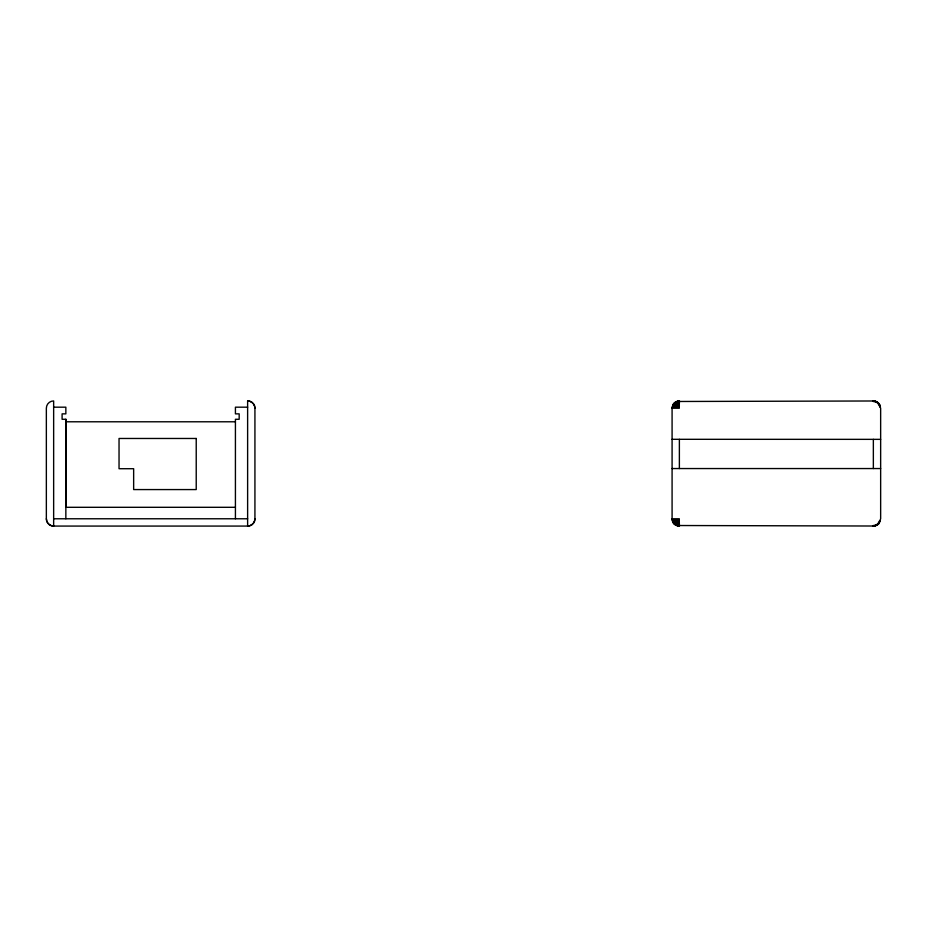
<?xml version="1.0" encoding="UTF-8"?>
<svg xmlns="http://www.w3.org/2000/svg" width="927" height="927" viewBox="0 0 927 927"><rect width="100%" height="100%" fill="white"/><g stroke="black" fill="none" stroke-linecap="round" stroke-linejoin="round"><path stroke-width="1.39" d="M65.852 518.772L65.852 419.282L62.097 419.282L62.097 413.859L65.852 413.859L65.852 407.185L53.65 407.185M672.087 407.996L672.087 519.004M873.558 400.928L878.506 403.06L880.65 408.228L880.65 518.772L878.506 523.94L873.385 526.072L877.788 524.566L880.094 521.565L879.19 521.565M873.419 526.072C874.775 526.988 881.901 522.353 878.367 522.422M679.167 400.928L674.23 403.071L672.075 408.228L679.375 408.228M679.387 400.928L674.949 402.434L672.631 405.435L679.398 405.435M679.375 518.772L672.075 518.772C672.017 522.538 675.459 526.652 679.526 525.516M873.199 401.484L876.988 401.901L879.677 404.578L878.367 404.578M679.398 521.565L672.631 521.565L675.737 525.099L679.491 525.099M876.502 401.901L877.788 402.422L876.49 402.434M876.965 401.901L874.277 400.985L676.617 401.484L679.526 401.484M679.41 522.422C668.749 519.896 673.964 526.269 679.468 524.566M674.265 523.929L679.445 523.929M878.46 403.071L877.44 403.071M673.639 523.222L679.421 523.222M675.76 525.099L679.387 526.072L674.972 524.566M878.367 403.778L879.144 403.778M677.51 401.171L679.549 401.171M873.176 401.171L875.215 401.171M679.491 401.901L674.972 402.434L679.468 402.434M674.265 403.071L679.445 403.071M679.421 403.778C671.982 402.758 670.094 405.597 679.41 404.578M879.19 405.435L880.094 405.435M679.387 406.339L672.318 406.339L672.133 407.277L679.375 407.277M879.456 406.339L880.407 406.339L880.036 407.277M247.625 407.185L235.423 407.185L235.423 413.859L239.178 413.859L239.178 419.282L235.423 419.282L235.423 518.772M65.852 421.785L235.423 421.785M672.075 439.305L880.65 439.352M672.075 468.552L880.65 468.552M235.423 507.301L65.875 507.301L65.852 419.282M53.65 518.772L247.625 518.772M672.133 519.723L679.375 519.723M672.318 520.661L679.387 520.661M879.456 520.661L880.407 520.661M878.367 523.222L879.086 523.222M877.44 523.929L878.506 523.94M876.49 524.566L877.788 524.578M873.199 525.516L876.131 525.528M677.51 525.829L679.549 525.829M873.176 525.829L875.215 525.829M676.594 525.516L874.277 526.015M873.338 400.928L874.288 400.985M678.437 526.015L679.306 526.072M875.227 401.171L876.131 401.484M879.086 403.778L879.619 404.578M873.35 439.352L873.35 468.552M679.375 439.352L679.375 468.552M254.925 518.772A7.3 7.3 0 0 1 247.625 526.072L247.625 400.928A7.3 7.3 0 0 1 254.925 408.228L254.925 518.772A7.3 7.3 0 0 1 247.625 526.072L53.65 526.072A7.3 7.3 0 0 1 46.35 518.772L46.35 408.228A7.3 7.3 0 0 1 53.65 400.928L53.65 526.072A7.3 7.3 0 0 1 46.35 518.772M247.625 400.928A7.3 7.3 0 0 1 254.925 408.228M196.223 438.471L119.038 438.471L119.038 468.714L133.65 468.714L133.65 489.572L196.223 489.572L196.223 438.471"/></g></svg>
